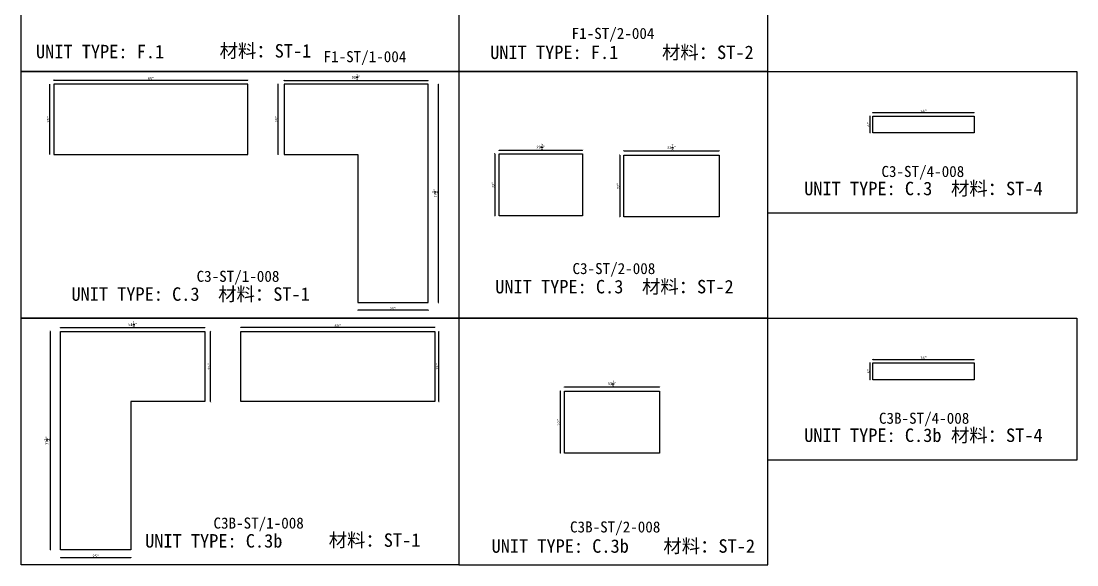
# Model space of a CAD drawing. Header units: millimetres. Extents: x -46966 to 138077, y -48408 to 2116.
# Drawn here: x 128537 to 138077, y -24218 to -19305 of the extents above; entities that cross this region are included whole.
import ezdxf
from ezdxf.enums import TextEntityAlignment as Align

# ---------------------------------------------------------------- set-up
doc = ezdxf.new("R2010")
doc.units = ezdxf.units.MM
doc.layers.add('PART_NUMBER', color=3, linetype='Continuous')
doc.styles.add('样式 1', font='')
doc.styles.get('样式 1').set_extended_font_data('NSimSun')
doc.dimstyles.new('副本 ISO-25', dxfattribs={"dimtxt": 25, "dimasz": 10, "dimexe": 1.5, "dimexo": 0.5, "dimtad": 1, "dimlfac": 0.03937, "dimlunit": 5, "dimtxsty": '样式 1', "dimblk": 'ARCHTICK', "dimcen": 2.5, "dimclrd": 256, "dimclrt": 1, "dimazin": 3, "dimtfac": 1, "dimtmove": 0, "dimatfit": 3, "dimfxlon": 1})

# ---------------------------------------------------------------- blocks, each defined once
blk = doc.blocks.new('_ArchTick')
at = {"color": 0, "linetype": 'ByBlock', "const_width": 0.15}
blk.add_lwpolyline([(-0.5, -0.5), (0.5, 0.5)], dxfattribs=at)
blk = doc.blocks.new('*D1949')
at = {"color": 0, "lineweight": -2, "transparency": 16777216}
for p, q in [((132855.3, -20473.1), (132855.3, -20470.6)), ((133610.9, -20473.1), (133610.9, -20470.6))]:
    blk.add_line(p, q, dxfattribs=at)
at = {"lineweight": -2, "transparency": 16777216}
blk.add_line((132855.3, -20472.1), (133610.9, -20472.1), dxfattribs=at)
at = {"layer": 'Defpoints', "color": 0, "transparency": 16777216}
for p in [(132855.3, -20504.8), (133610.9, -20472.1), (133610.9, -20504.8)]:
    blk.add_point(p, dxfattribs=at)
at = {"lineweight": -2, "transparency": 16777216, "xscale": 10, "yscale": 10, "zscale": 10, "rotation": 180}
blk.add_blockref('_ArchTick', (132855.3, -20472.1), dxfattribs=at)
at = {"lineweight": -2, "transparency": 16777216, "xscale": 10, "yscale": 10, "zscale": 10}
blk.add_blockref('_ArchTick', (133610.9, -20472.1), dxfattribs=at)
at = {"color": 1, "transparency": 16777216, "insert": (133233.1, -20443), "char_height": 25, "attachment_point": 5, "style": '样式 1'}
blk.add_mtext('\\A1;29{\\H1x;\\S3/4;}"', dxfattribs=at)
blk = doc.blocks.new('*D1950')
at = {"color": 0, "lineweight": -2, "transparency": 16777216}
for p, q in [((132817, -20504.8), (132814.5, -20504.8)), ((132817, -21063.6), (132814.5, -21063.6))]:
    blk.add_line(p, q, dxfattribs=at)
at = {"lineweight": -2, "transparency": 16777216}
blk.add_line((132816, -20504.8), (132816, -21063.6), dxfattribs=at)
at = {"layer": 'Defpoints', "color": 0, "transparency": 16777216}
for p in [(132855.3, -20504.8), (132816, -21063.6), (132855.3, -21063.6)]:
    blk.add_point(p, dxfattribs=at)
at = {"lineweight": -2, "transparency": 16777216, "xscale": 10, "yscale": 10, "zscale": 10}
for p, rotation in [((132816, -20504.8), 90), ((132816, -21063.6), 270)]:
    blk.add_blockref('_ArchTick', p, dxfattribs=dict(at, rotation=rotation))
at = {"color": 1, "transparency": 16777216, "insert": (132802.8, -20784.2), "char_height": 25, "attachment_point": 5, "rotation": 90, "style": '样式 1'}
blk.add_mtext('\\A1;22"', dxfattribs=at)
blk = doc.blocks.new('*D1951')
at = {"color": 0, "lineweight": -2, "transparency": 16777216}
for p, q in [((133982.9, -20476.6), (133982.9, -20474.1)), ((134843.3, -20476.6), (134843.3, -20474.1))]:
    blk.add_line(p, q, dxfattribs=at)
at = {"lineweight": -2, "transparency": 16777216}
blk.add_line((133982.9, -20475.6), (134843.3, -20475.6), dxfattribs=at)
at = {"layer": 'Defpoints', "color": 0, "transparency": 16777216}
for p in [(134843.3, -20475.6), (133982.9, -20515.1), (134843.3, -20515.1)]:
    blk.add_point(p, dxfattribs=at)
at = {"lineweight": -2, "transparency": 16777216, "xscale": 10, "yscale": 10, "zscale": 10, "rotation": 180}
blk.add_blockref('_ArchTick', (133982.9, -20475.6), dxfattribs=at)
at = {"lineweight": -2, "transparency": 16777216, "xscale": 10, "yscale": 10, "zscale": 10}
blk.add_blockref('_ArchTick', (134843.3, -20475.6), dxfattribs=at)
at = {"color": 1, "transparency": 16777216, "insert": (134413.1, -20446.5), "char_height": 25, "attachment_point": 5, "style": '样式 1'}
blk.add_mtext('\\A1;33{\\H1x;\\S7/8;}"', dxfattribs=at)
blk = doc.blocks.new('*D1952')
at = {"color": 0, "lineweight": -2, "transparency": 16777216}
for p, q in [((133947.2, -20515.1), (133944.7, -20515.1)), ((133947.2, -21073.9), (133944.7, -21073.9))]:
    blk.add_line(p, q, dxfattribs=at)
at = {"lineweight": -2, "transparency": 16777216}
blk.add_line((133946.2, -20515.1), (133946.2, -21073.9), dxfattribs=at)
at = {"layer": 'Defpoints', "color": 0, "transparency": 16777216}
for p in [(133982.9, -20515.1), (133946.2, -21073.9), (133982.9, -21073.9)]:
    blk.add_point(p, dxfattribs=at)
at = {"lineweight": -2, "transparency": 16777216, "xscale": 10, "yscale": 10, "zscale": 10}
for p, rotation in [((133946.2, -20515.1), 90), ((133946.2, -21073.9), 270)]:
    blk.add_blockref('_ArchTick', p, dxfattribs=dict(at, rotation=rotation))
at = {"color": 1, "transparency": 16777216, "insert": (133933.1, -20794.5), "char_height": 25, "attachment_point": 5, "rotation": 90, "style": '样式 1'}
blk.add_mtext('\\A1;22"', dxfattribs=at)
blk = doc.blocks.new('*D1953')
at = {"color": 0, "lineweight": -2, "transparency": 16777216}
for p, q in [((128797.4, -19873.6), (128794.9, -19873.6)), ((128797.4, -20508.6), (128794.9, -20508.6))]:
    blk.add_line(p, q, dxfattribs=at)
at = {"lineweight": -2, "transparency": 16777216}
blk.add_line((128796.4, -20508.6), (128796.4, -19873.6), dxfattribs=at)
at = {"layer": 'Defpoints', "color": 0, "transparency": 16777216}
for p in [(128796.4, -19873.6), (128833.3, -19873.6), (128833.3, -20508.6)]:
    blk.add_point(p, dxfattribs=at)
at = {"lineweight": -2, "transparency": 16777216, "xscale": 10, "yscale": 10, "zscale": 10}
for p, rotation in [((128796.4, -19873.6), 90), ((128796.4, -20508.6), 270)]:
    blk.add_blockref('_ArchTick', p, dxfattribs=dict(at, rotation=rotation))
at = {"color": 1, "transparency": 16777216, "insert": (128783.2, -20191.1), "char_height": 25, "attachment_point": 5, "rotation": 90, "style": '样式 1'}
blk.add_mtext('\\A1;25"', dxfattribs=at)
blk = doc.blocks.new('*D2138')
at = {"color": 0, "lineweight": -2, "transparency": 16777216}
for p, q in [((128833.3, -19838.3), (128833.3, -19835.8)), ((130585.9, -19838.3), (130585.9, -19835.8))]:
    blk.add_line(p, q, dxfattribs=at)
at = {"lineweight": -2, "transparency": 16777216}
blk.add_line((128833.3, -19837.3), (130585.9, -19837.3), dxfattribs=at)
at = {"layer": 'Defpoints', "color": 0, "transparency": 16777216}
for p in [(130585.9, -19837.3), (128833.3, -19873.6), (130585.9, -19873.6)]:
    blk.add_point(p, dxfattribs=at)
at = {"lineweight": -2, "transparency": 16777216, "xscale": 10, "yscale": 10, "zscale": 10, "rotation": 180}
blk.add_blockref('_ArchTick', (128833.3, -19837.3), dxfattribs=at)
at = {"lineweight": -2, "transparency": 16777216, "xscale": 10, "yscale": 10, "zscale": 10}
blk.add_blockref('_ArchTick', (130585.9, -19837.3), dxfattribs=at)
at = {"color": 1, "transparency": 16777216, "insert": (129709.6, -19824.2), "char_height": 25, "attachment_point": 5, "style": '样式 1'}
blk.add_mtext('\\A1;69"', dxfattribs=at)
blk = doc.blocks.new('*D2139')
at = {"color": 0, "lineweight": -2, "transparency": 16777216}
for p, q in [((130912.2, -19841.5), (130912.2, -19839)), ((132213.9, -19841.5), (132213.9, -19839))]:
    blk.add_line(p, q, dxfattribs=at)
at = {"lineweight": -2, "transparency": 16777216}
blk.add_line((130912.2, -19840.5), (132213.9, -19840.5), dxfattribs=at)
at = {"layer": 'Defpoints', "color": 0, "transparency": 16777216}
for p in [(132213.9, -19840.5), (130912.2, -19873.6), (132213.9, -19873.6)]:
    blk.add_point(p, dxfattribs=at)
at = {"lineweight": -2, "transparency": 16777216, "xscale": 10, "yscale": 10, "zscale": 10, "rotation": 180}
blk.add_blockref('_ArchTick', (130912.2, -19840.5), dxfattribs=at)
at = {"lineweight": -2, "transparency": 16777216, "xscale": 10, "yscale": 10, "zscale": 10}
blk.add_blockref('_ArchTick', (132213.9, -19840.5), dxfattribs=at)
at = {"color": 1, "transparency": 16777216, "insert": (131563.1, -19811.5), "char_height": 25, "attachment_point": 5, "style": '样式 1'}
blk.add_mtext('\\A1;51{\\H1x;\\S1/4;}"', dxfattribs=at)
blk = doc.blocks.new('*D2140')
at = {"color": 0, "lineweight": -2, "transparency": 16777216}
for p, q in [((130859.7, -19873.6), (130857.2, -19873.6)), ((130859.7, -20508.6), (130857.2, -20508.6))]:
    blk.add_line(p, q, dxfattribs=at)
at = {"lineweight": -2, "transparency": 16777216}
blk.add_line((130858.7, -20508.6), (130858.7, -19873.6), dxfattribs=at)
at = {"layer": 'Defpoints', "color": 0, "transparency": 16777216}
for p in [(130858.7, -19873.6), (130912.2, -19873.6), (130912.2, -20508.6)]:
    blk.add_point(p, dxfattribs=at)
at = {"lineweight": -2, "transparency": 16777216, "xscale": 10, "yscale": 10, "zscale": 10}
for p, rotation in [((130858.7, -19873.6), 90), ((130858.7, -20508.6), 270)]:
    blk.add_blockref('_ArchTick', p, dxfattribs=dict(at, rotation=rotation))
at = {"color": 1, "transparency": 16777216, "insert": (130845.6, -20191.1), "char_height": 25, "attachment_point": 5, "rotation": 90, "style": '样式 1'}
blk.add_mtext('\\A1;25"', dxfattribs=at)
blk = doc.blocks.new('*D2141')
at = {"color": 0, "lineweight": -2, "transparency": 16777216}
for p, q in [((131578.9, -21915.9), (131578.9, -21918.4)), ((132213.9, -21915.9), (132213.9, -21918.4))]:
    blk.add_line(p, q, dxfattribs=at)
at = {"lineweight": -2, "transparency": 16777216}
blk.add_line((132213.9, -21916.9), (131578.9, -21916.9), dxfattribs=at)
at = {"layer": 'Defpoints', "color": 0, "transparency": 16777216}
for p in [(131578.9, -21848.5), (131578.9, -21916.9), (132213.9, -21848.5)]:
    blk.add_point(p, dxfattribs=at)
at = {"lineweight": -2, "transparency": 16777216, "xscale": 10, "yscale": 10, "zscale": 10, "rotation": 180}
blk.add_blockref('_ArchTick', (131578.9, -21916.9), dxfattribs=at)
at = {"lineweight": -2, "transparency": 16777216, "xscale": 10, "yscale": 10, "zscale": 10}
blk.add_blockref('_ArchTick', (132213.9, -21916.9), dxfattribs=at)
at = {"color": 1, "transparency": 16777216, "insert": (131896.4, -21903.8), "char_height": 25, "attachment_point": 5, "style": '样式 1'}
blk.add_mtext('\\A1;25"', dxfattribs=at)
blk = doc.blocks.new('*D2142')
at = {"color": 0, "lineweight": -2, "transparency": 16777216}
for p, q in [((132306.2, -19873.6), (132308.7, -19873.6)), ((132306.2, -21848.5), (132308.7, -21848.5))]:
    blk.add_line(p, q, dxfattribs=at)
at = {"lineweight": -2, "transparency": 16777216}
blk.add_line((132307.2, -21848.5), (132307.2, -19873.6), dxfattribs=at)
at = {"layer": 'Defpoints', "color": 0, "transparency": 16777216}
for p in [(132213.9, -19873.6), (132307.2, -19873.6), (132213.9, -21848.5)]:
    blk.add_point(p, dxfattribs=at)
at = {"lineweight": -2, "transparency": 16777216, "xscale": 10, "yscale": 10, "zscale": 10}
for p, rotation in [((132307.2, -19873.6), 90), ((132307.2, -21848.5), 270)]:
    blk.add_blockref('_ArchTick', p, dxfattribs=dict(at, rotation=rotation))
at = {"color": 1, "transparency": 16777216, "insert": (132278.1, -20861.1), "char_height": 25, "attachment_point": 5, "rotation": 90, "style": '样式 1'}
blk.add_mtext('\\A1;77{\\H1x;\\S3/4;}"', dxfattribs=at)
blk = doc.blocks.new('*D2143')
at = {"color": 0, "lineweight": -2, "transparency": 16777216}
for p, q in [((132310.4, -22108.1), (132312.9, -22108.1)), ((132310.4, -22743.1), (132312.9, -22743.1))]:
    blk.add_line(p, q, dxfattribs=at)
at = {"lineweight": -2, "transparency": 16777216}
blk.add_line((132311.4, -22743.1), (132311.4, -22108.1), dxfattribs=at)
at = {"layer": 'Defpoints', "color": 0, "transparency": 16777216}
for p in [(132274.4, -22108.1), (132311.4, -22108.1), (132274.4, -22743.1)]:
    blk.add_point(p, dxfattribs=at)
at = {"lineweight": -2, "transparency": 16777216, "xscale": 10, "yscale": 10, "zscale": 10}
for p, rotation in [((132311.4, -22108.1), 90), ((132311.4, -22743.1), 270)]:
    blk.add_blockref('_ArchTick', p, dxfattribs=dict(at, rotation=rotation))
at = {"color": 1, "transparency": 16777216, "insert": (132298.2, -22425.6), "char_height": 25, "attachment_point": 5, "rotation": 90, "style": '样式 1'}
blk.add_mtext('\\A1;25"', dxfattribs=at)
blk = doc.blocks.new('*D2144')
at = {"color": 0, "lineweight": -2, "transparency": 16777216}
for p, q in [((130521.8, -22072.8), (130521.8, -22070.3)), ((132274.4, -22072.8), (132274.4, -22070.3))]:
    blk.add_line(p, q, dxfattribs=at)
at = {"lineweight": -2, "transparency": 16777216}
blk.add_line((132274.4, -22071.8), (130521.8, -22071.8), dxfattribs=at)
at = {"layer": 'Defpoints', "color": 0, "transparency": 16777216}
for p in [(130521.8, -22071.8), (130521.8, -22108.1), (132274.4, -22108.1)]:
    blk.add_point(p, dxfattribs=at)
at = {"lineweight": -2, "transparency": 16777216, "xscale": 10, "yscale": 10, "zscale": 10, "rotation": 180}
blk.add_blockref('_ArchTick', (130521.8, -22071.8), dxfattribs=at)
at = {"lineweight": -2, "transparency": 16777216, "xscale": 10, "yscale": 10, "zscale": 10}
blk.add_blockref('_ArchTick', (132274.4, -22071.8), dxfattribs=at)
at = {"color": 1, "transparency": 16777216, "insert": (131398.1, -22058.7), "char_height": 25, "attachment_point": 5, "style": '样式 1'}
blk.add_mtext('\\A1;69"', dxfattribs=at)
blk = doc.blocks.new('*D2145')
at = {"color": 0, "lineweight": -2, "transparency": 16777216}
for p, q in [((128893.8, -22076), (128893.8, -22073.5)), ((130195.5, -22076), (130195.5, -22073.5))]:
    blk.add_line(p, q, dxfattribs=at)
at = {"lineweight": -2, "transparency": 16777216}
blk.add_line((130195.5, -22075), (128893.8, -22075), dxfattribs=at)
at = {"layer": 'Defpoints', "color": 0, "transparency": 16777216}
for p in [(128893.8, -22075), (128893.8, -22108.1), (130195.5, -22108.1)]:
    blk.add_point(p, dxfattribs=at)
at = {"lineweight": -2, "transparency": 16777216, "xscale": 10, "yscale": 10, "zscale": 10, "rotation": 180}
blk.add_blockref('_ArchTick', (128893.8, -22075), dxfattribs=at)
at = {"lineweight": -2, "transparency": 16777216, "xscale": 10, "yscale": 10, "zscale": 10}
blk.add_blockref('_ArchTick', (130195.5, -22075), dxfattribs=at)
at = {"color": 1, "transparency": 16777216, "insert": (129544.7, -22046), "char_height": 25, "attachment_point": 5, "style": '样式 1'}
blk.add_mtext('\\A1;51{\\H1x;\\S1/4;}"', dxfattribs=at)
blk = doc.blocks.new('*D2146')
at = {"color": 0, "lineweight": -2, "transparency": 16777216}
for p, q in [((130248, -22108.1), (130250.5, -22108.1)), ((130248, -22743.1), (130250.5, -22743.1))]:
    blk.add_line(p, q, dxfattribs=at)
at = {"lineweight": -2, "transparency": 16777216}
blk.add_line((130249, -22743.1), (130249, -22108.1), dxfattribs=at)
at = {"layer": 'Defpoints', "color": 0, "transparency": 16777216}
for p in [(130195.5, -22108.1), (130249, -22108.1), (130195.5, -22743.1)]:
    blk.add_point(p, dxfattribs=at)
at = {"lineweight": -2, "transparency": 16777216, "xscale": 10, "yscale": 10, "zscale": 10}
for p, rotation in [((130249, -22108.1), 90), ((130249, -22743.1), 270)]:
    blk.add_blockref('_ArchTick', p, dxfattribs=dict(at, rotation=rotation))
at = {"color": 1, "transparency": 16777216, "insert": (130235.9, -22425.6), "char_height": 25, "attachment_point": 5, "rotation": 90, "style": '样式 1'}
blk.add_mtext('\\A1;25"', dxfattribs=at)
blk = doc.blocks.new('*D2147')
at = {"color": 0, "lineweight": -2, "transparency": 16777216}
for p, q in [((128893.8, -24150.4), (128893.8, -24152.9)), ((129528.8, -24150.4), (129528.8, -24152.9))]:
    blk.add_line(p, q, dxfattribs=at)
at = {"lineweight": -2, "transparency": 16777216}
blk.add_line((128893.8, -24151.4), (129528.8, -24151.4), dxfattribs=at)
at = {"layer": 'Defpoints', "color": 0, "transparency": 16777216}
for p in [(128893.8, -24083), (129528.8, -24083), (129528.8, -24151.4)]:
    blk.add_point(p, dxfattribs=at)
at = {"lineweight": -2, "transparency": 16777216, "xscale": 10, "yscale": 10, "zscale": 10, "rotation": 180}
blk.add_blockref('_ArchTick', (128893.8, -24151.4), dxfattribs=at)
at = {"lineweight": -2, "transparency": 16777216, "xscale": 10, "yscale": 10, "zscale": 10}
blk.add_blockref('_ArchTick', (129528.8, -24151.4), dxfattribs=at)
at = {"color": 1, "transparency": 16777216, "insert": (129211.3, -24138.3), "char_height": 25, "attachment_point": 5, "style": '样式 1'}
blk.add_mtext('\\A1;25"', dxfattribs=at)
blk = doc.blocks.new('*D2148')
at = {"color": 0, "lineweight": -2, "transparency": 16777216}
for p, q in [((128801.6, -22108.1), (128799.1, -22108.1)), ((128801.6, -24083), (128799.1, -24083))]:
    blk.add_line(p, q, dxfattribs=at)
at = {"lineweight": -2, "transparency": 16777216}
blk.add_line((128800.6, -24083), (128800.6, -22108.1), dxfattribs=at)
at = {"layer": 'Defpoints', "color": 0, "transparency": 16777216}
for p in [(128800.6, -22108.1), (128893.8, -22108.1), (128893.8, -24083)]:
    blk.add_point(p, dxfattribs=at)
at = {"lineweight": -2, "transparency": 16777216, "xscale": 10, "yscale": 10, "zscale": 10}
for p, rotation in [((128800.6, -22108.1), 90), ((128800.6, -24083), 270)]:
    blk.add_blockref('_ArchTick', p, dxfattribs=dict(at, rotation=rotation))
at = {"color": 1, "transparency": 16777216, "insert": (128771.5, -23095.6), "char_height": 25, "attachment_point": 5, "rotation": 90, "style": '样式 1'}
blk.add_mtext('\\A1;77{\\H1x;\\S3/4;}"', dxfattribs=at)
blk = doc.blocks.new('*D2149')
at = {"color": 0, "lineweight": -2, "transparency": 16777216}
for p, q in [((133445.8, -22611.3), (133445.8, -22608.8)), ((134306.3, -22611.3), (134306.3, -22608.8))]:
    blk.add_line(p, q, dxfattribs=at)
at = {"lineweight": -2, "transparency": 16777216}
blk.add_line((133445.8, -22610.3), (134306.3, -22610.3), dxfattribs=at)
at = {"layer": 'Defpoints', "color": 0, "transparency": 16777216}
for p in [(134306.3, -22610.3), (133445.8, -22649.7), (134306.3, -22649.7)]:
    blk.add_point(p, dxfattribs=at)
at = {"lineweight": -2, "transparency": 16777216, "xscale": 10, "yscale": 10, "zscale": 10, "rotation": 180}
blk.add_blockref('_ArchTick', (133445.8, -22610.3), dxfattribs=at)
at = {"lineweight": -2, "transparency": 16777216, "xscale": 10, "yscale": 10, "zscale": 10}
blk.add_blockref('_ArchTick', (134306.3, -22610.3), dxfattribs=at)
at = {"color": 1, "transparency": 16777216, "insert": (133876, -22581.2), "char_height": 25, "attachment_point": 5, "style": '样式 1'}
blk.add_mtext('\\A1;33{\\H1x;\\S7/8;}"', dxfattribs=at)
blk = doc.blocks.new('*D2150')
at = {"color": 0, "lineweight": -2, "transparency": 16777216}
for p, q in [((133410.2, -22649.7), (133407.7, -22649.7)), ((133410.2, -23208.5), (133407.7, -23208.5))]:
    blk.add_line(p, q, dxfattribs=at)
at = {"lineweight": -2, "transparency": 16777216}
blk.add_line((133409.2, -22649.7), (133409.2, -23208.5), dxfattribs=at)
at = {"layer": 'Defpoints', "color": 0, "transparency": 16777216}
for p in [(133445.8, -22649.7), (133409.2, -23208.5), (133445.8, -23208.5)]:
    blk.add_point(p, dxfattribs=at)
at = {"lineweight": -2, "transparency": 16777216, "xscale": 10, "yscale": 10, "zscale": 10}
for p, rotation in [((133409.2, -22649.7), 90), ((133409.2, -23208.5), 270)]:
    blk.add_blockref('_ArchTick', p, dxfattribs=dict(at, rotation=rotation))
at = {"color": 1, "transparency": 16777216, "insert": (133396.1, -22929.1), "char_height": 25, "attachment_point": 5, "rotation": 90, "style": '样式 1'}
blk.add_mtext('\\A1;22"', dxfattribs=at)
blk = doc.blocks.new('*D2151')
at = {"color": 0, "lineweight": -2, "transparency": 16777216}
for p, q in [((136234.6, -20132.6), (136234.6, -20130.1)), ((137149, -20132.6), (137149, -20130.1))]:
    blk.add_line(p, q, dxfattribs=at)
at = {"lineweight": -2, "transparency": 16777216}
blk.add_line((136234.6, -20131.6), (137149, -20131.6), dxfattribs=at)
at = {"layer": 'Defpoints', "color": 0, "transparency": 16777216}
for p in [(136234.6, -20162.4), (137149, -20131.6), (137149, -20162.4)]:
    blk.add_point(p, dxfattribs=at)
at = {"lineweight": -2, "transparency": 16777216, "xscale": 10, "yscale": 10, "zscale": 10, "rotation": 180}
blk.add_blockref('_ArchTick', (136234.6, -20131.6), dxfattribs=at)
at = {"lineweight": -2, "transparency": 16777216, "xscale": 10, "yscale": 10, "zscale": 10}
blk.add_blockref('_ArchTick', (137149, -20131.6), dxfattribs=at)
at = {"color": 1, "transparency": 16777216, "insert": (136691.8, -20118.5), "char_height": 25, "attachment_point": 5, "style": '样式 1'}
blk.add_mtext('\\A1;36"', dxfattribs=at)
blk = doc.blocks.new('*D2152')
at = {"color": 0, "lineweight": -2, "transparency": 16777216}
for p, q in [((136209.8, -20162.4), (136207.3, -20162.4)), ((136209.8, -20314.8), (136207.3, -20314.8))]:
    blk.add_line(p, q, dxfattribs=at)
at = {"lineweight": -2, "transparency": 16777216}
blk.add_line((136208.8, -20314.8), (136208.8, -20162.4), dxfattribs=at)
at = {"layer": 'Defpoints', "color": 0, "transparency": 16777216}
for p in [(136208.8, -20162.4), (136234.6, -20162.4), (136234.6, -20314.8)]:
    blk.add_point(p, dxfattribs=at)
at = {"lineweight": -2, "transparency": 16777216, "xscale": 10, "yscale": 10, "zscale": 10}
for p, rotation in [((136208.8, -20162.4), 90), ((136208.8, -20314.8), 270)]:
    blk.add_blockref('_ArchTick', p, dxfattribs=dict(at, rotation=rotation))
at = {"color": 1, "transparency": 16777216, "insert": (136195.7, -20238.6), "char_height": 25, "attachment_point": 5, "rotation": 90, "style": '样式 1'}
blk.add_mtext('\\A1;6"', dxfattribs=at)
blk = doc.blocks.new('*D2153')
at = {"color": 0, "lineweight": -2, "transparency": 16777216}
for p, q in [((136234.6, -22362.2), (136234.6, -22359.7)), ((137149, -22362.2), (137149, -22359.7))]:
    blk.add_line(p, q, dxfattribs=at)
at = {"lineweight": -2, "transparency": 16777216}
blk.add_line((136234.6, -22361.2), (137149, -22361.2), dxfattribs=at)
at = {"layer": 'Defpoints', "color": 0, "transparency": 16777216}
for p in [(136234.6, -22392), (137149, -22361.2), (137149, -22392)]:
    blk.add_point(p, dxfattribs=at)
at = {"lineweight": -2, "transparency": 16777216, "xscale": 10, "yscale": 10, "zscale": 10, "rotation": 180}
blk.add_blockref('_ArchTick', (136234.6, -22361.2), dxfattribs=at)
at = {"lineweight": -2, "transparency": 16777216, "xscale": 10, "yscale": 10, "zscale": 10}
blk.add_blockref('_ArchTick', (137149, -22361.2), dxfattribs=at)
at = {"color": 1, "transparency": 16777216, "insert": (136691.8, -22348), "char_height": 25, "attachment_point": 5, "style": '样式 1'}
blk.add_mtext('\\A1;36"', dxfattribs=at)
blk = doc.blocks.new('*D2154')
at = {"color": 0, "lineweight": -2, "transparency": 16777216}
for p, q in [((136209.8, -22392), (136207.3, -22392)), ((136209.8, -22544.4), (136207.3, -22544.4))]:
    blk.add_line(p, q, dxfattribs=at)
at = {"lineweight": -2, "transparency": 16777216}
blk.add_line((136208.8, -22544.4), (136208.8, -22392), dxfattribs=at)
at = {"layer": 'Defpoints', "color": 0, "transparency": 16777216}
for p in [(136208.8, -22392), (136234.6, -22392), (136234.6, -22544.4)]:
    blk.add_point(p, dxfattribs=at)
at = {"lineweight": -2, "transparency": 16777216, "xscale": 10, "yscale": 10, "zscale": 10}
for p, rotation in [((136208.8, -22392), 90), ((136208.8, -22544.4), 270)]:
    blk.add_blockref('_ArchTick', p, dxfattribs=dict(at, rotation=rotation))
at = {"color": 1, "transparency": 16777216, "insert": (136195.7, -22468.2), "char_height": 25, "attachment_point": 5, "rotation": 90, "style": '样式 1'}
blk.add_mtext('\\A1;6"', dxfattribs=at)

msp = doc.modelspace()

# ---------------------------------------------------------------- linework, layer by layer
at = {"color": 1}
for points in [[(128536.548, -16476.643), (132493.43, -16476.643), (132493.43, -19758.7), (128536.548, -19758.7)], [(132493.43, -19758.7), (135285.304, -19758.7), (135285.304, -16476.643), (132493.43, -16476.643)], [(128536.548, -19758.7), (132493.43, -19758.7), (132493.43, -21988.267), (128536.548, -21988.267)], [(132493.43, -21988.267), (135285.304, -21988.267), (135285.304, -19758.7), (132493.43, -19758.7)], [(135285.304, -19758.7), (138077.178, -19758.7), (138077.178, -21041.097), (135285.304, -21041.097)], [(128536.548, -21988.267), (132493.43, -21988.267), (132493.43, -24217.834), (128536.548, -24217.834)], [(132493.43, -24217.834), (135285.304, -24217.834), (135285.304, -21988.267), (132493.43, -21988.267)], [(135285.304, -21988.267), (138077.178, -21988.267), (138077.178, -23270.664), (135285.304, -23270.664)]]:
    msp.add_lwpolyline(points, close=True, dxfattribs=at)
for points in [[(128833.299, -20508.626), (130585.899, -20508.626), (130585.899, -19873.626), (128833.299, -19873.626)], [(132213.944, -19873.626), (130912.194, -19873.626), (130912.194, -20508.626), (131578.944, -20508.626), (131578.944, -21848.476), (132213.944, -21848.476)], [(136234.623, -20162.436), (137149.023, -20162.436), (137149.023, -20314.836), (136234.623, -20314.836)], [(132855.287, -20504.818), (133610.937, -20504.818), (133610.937, -21063.618), (132855.287, -21063.618)], [(133982.872, -20515.052), (134843.297, -20515.052), (134843.297, -21073.852), (133982.872, -21073.852)], [(128893.788, -22108.142), (130195.538, -22108.142), (130195.538, -22743.142), (129528.788, -22743.142), (129528.788, -24082.992), (128893.788, -24082.992)], [(132274.433, -22743.142), (130521.833, -22743.142), (130521.833, -22108.142), (132274.433, -22108.142)], [(136234.623, -22392.003), (137149.023, -22392.003), (137149.023, -22544.403), (136234.623, -22544.403)], [(133445.828, -22649.684), (134306.253, -22649.684), (134306.253, -23208.484), (133445.828, -23208.484)]]:
    msp.add_lwpolyline(points, close=True)

# ---------------------------------------------------------------- texts
at = {"style": '样式 1'}
for s, p in [('UNIT TYPE: F.1', (128671.006, -19640.565)), ('材料：ST-1', (130330.293, -19633.91)), ('UNIT TYPE: F.1', (132775.416, -19647.343)), ('材料：ST-2', (134328.141, -19647.343)), ('UNIT TYPE: C.3', (135612.932, -20877.593)), ('材料：ST-4', (136939.213, -20877.593)), ('UNIT TYPE: C.3', (132821.057, -21764.771)), ('材料：ST-2', (134147.338, -21764.771)), ('UNIT TYPE: C.3', (128990.971, -21831.725)), ('材料：ST-1', (130317.252, -21831.725)), ('UNIT TYPE: C.3b', (135612.932, -23107.16)), ('材料：ST-4', (136939.213, -23107.16)), ('UNIT TYPE: C.3b', (129656.982, -24061.292)), ('材料：ST-1', (131316.269, -24054.637)), ('UNIT TYPE: C.3b', (132787.757, -24108.265)), ('材料：ST-2', (134340.482, -24108.265))]:
    msp.add_text(s, height=121.5865, dxfattribs=at).set_placement(p)
at = {"layer": 'PART_NUMBER', "color": 3, "style": '样式 1'}
for s, p in [('F1-ST/2-004', (133885.517, -19415.869)), ('F1-ST/1-004', (131643.635, -19625.869)), ('C3-ST/4-008', (136685.168, -20663.266)), ('C3-ST/1-008', (130496.412, -21610.436)), ('C3-ST/2-008', (133893.293, -21540.436)), ('C3B-ST/4-008', (136696.757, -22892.834)), ('C3B-ST/1-008', (130683.001, -23840.003)), ('C3B-ST/2-008', (133904.882, -23875.003))]:
    msp.add_text(s, height=100, dxfattribs=at).set_placement(p, align=Align.MIDDLE_CENTER)

# ---------------------------------------------------------------- dimensions: what is measured, and where the dimension line sits
for base, p1, p2, picture, middle in [((130585.899, -19837.296), (128833.299, -19873.626), (130585.899, -19873.626), '*D2138', (129709.599, -19824.171)), ((132213.944, -19840.493), (130912.194, -19873.626), (132213.944, -19873.626), '*D2139', (131563.069, -19811.47)), ((137149.023, -20131.6), (136234.623, -20162.436), (137149.023, -20162.436), '*D2151', (136691.823, -20118.475)), ((133610.937, -20472.134), (132855.287, -20504.818), (133610.937, -20504.818), '*D1949', (133233.112, -20443.04)), ((134843.297, -20475.625), (133982.872, -20515.052), (134843.297, -20515.052), '*D1951', (134413.085, -20446.532)), ((131578.944, -21916.892), (132213.944, -21848.476), (131578.944, -21848.476), '*D2141', (131896.444, -21903.767)), ((137149.023, -22361.168), (136234.623, -22392.003), (137149.023, -22392.003), '*D2153', (136691.823, -22348.043)), ((134306.253, -22610.257), (133445.828, -22649.684), (134306.253, -22649.684), '*D2149', (133876.041, -22581.164))]:
    dim = msp.add_linear_dim(base=base, p1=p1, p2=p2, dimstyle='副本 ISO-25')
    dim.commit()
    dim.dimension.update_dxf_attribs({"geometry": picture, "text_midpoint": middle})
for base, p1, p2, angle, picture, middle in [((128796.36, -19873.626), (128833.299, -20508.626), (128833.299, -19873.626), 90, '*D1953', (128783.235, -20191.126)), ((130858.749, -19873.626), (130912.194, -20508.626), (130912.194, -19873.626), 90, '*D2140', (130845.624, -20191.126)), ((132307.167, -19873.626), (132213.944, -21848.476), (132213.944, -19873.626), 90, '*D2142', (132278.073, -20861.051)), ((136208.788, -20162.436), (136234.623, -20314.836), (136234.623, -20162.436), 90, '*D2152', (136195.663, -20238.636)), ((132815.96, -21063.618), (132855.287, -20504.818), (132855.287, -21063.618), 90, '*D1950', (132802.835, -20784.218)), ((133946.226, -21073.852), (133982.872, -20515.052), (133982.872, -21073.852), 90, '*D1952', (133933.101, -20794.452)), ((128893.788, -22075.009), (130195.538, -22108.142), (128893.788, -22108.142), 180, '*D2145', (129544.663, -22045.986)), ((128800.566, -22108.142), (128893.788, -24082.992), (128893.788, -22108.142), 90, '*D2148', (128771.473, -23095.567)), ((130248.984, -22108.142), (130195.538, -22743.142), (130195.538, -22108.142), 90, '*D2146', (130235.859, -22425.642)), ((130521.833, -22071.811), (132274.433, -22108.142), (130521.833, -22108.142), 180, '*D2144', (131398.133, -22058.686)), ((132311.373, -22108.142), (132274.433, -22743.142), (132274.433, -22108.142), 90, '*D2143', (132298.248, -22425.642)), ((136208.788, -22392.003), (136234.623, -22544.403), (136234.623, -22392.003), 90, '*D2154', (136195.663, -22468.203)), ((133409.182, -23208.484), (133445.828, -22649.684), (133445.828, -23208.484), 90, '*D2150', (133396.057, -22929.084)), ((129528.788, -24151.408), (128893.788, -24082.992), (129528.788, -24082.992), 180, '*D2147', (129211.288, -24138.283))]:
    dim = msp.add_linear_dim(base=base, p1=p1, p2=p2, angle=angle, dimstyle='副本 ISO-25')
    dim.commit()
    dim.dimension.update_dxf_attribs({"geometry": picture, "text_midpoint": middle})

doc.saveas('drawing.dxf')
